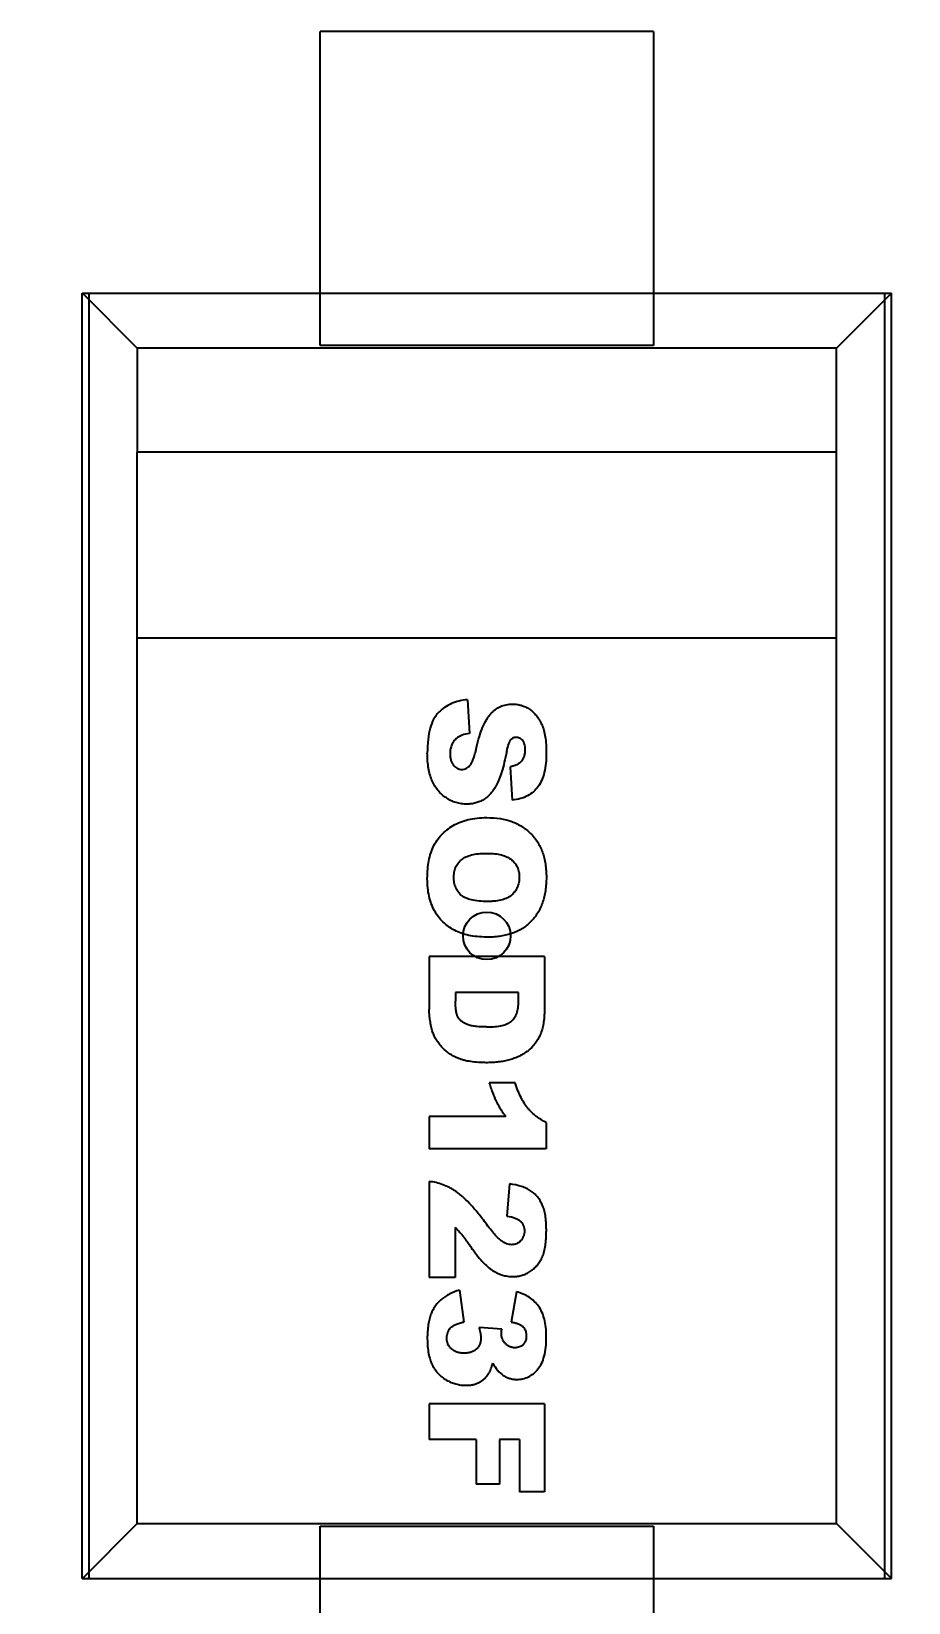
# Model space of a CAD drawing. Header units: millimetres. Extents: x -67 to 102, y -58 to 29.
# Drawn here: x 53.423 to 55.266, y -35.184 to -31.883 of the extents above; entities that cross this region are included whole.
import ezdxf

# ---------------------------------------------------------------- set-up
doc = ezdxf.new("R2010")
doc.units = ezdxf.units.MM
doc.header["$LTSCALE"] = 1.21
doc.header["$MEASUREMENT"] = 0
doc.header["$PDMODE"] = 3
doc.header["$PDSIZE"] = 0.3125
doc.layers.get('0').update_dxf_attribs({"linetype": 'CONTINUOUS'})
doc.layers.get('DEFPOINTS').update_dxf_attribs({"linetype": 'CONTINUOUS'})
doc.layers.add('Dim', color=3, linetype='CONTINUOUS', lineweight=25)
doc.styles.get("Standard").update_dxf_attribs({"font": 'txt', "width": 0.8})
doc.dimstyles.get("Standard").update_dxf_attribs({"dimtxt": 0.15625, "dimasz": 0.1875, "dimexe": 0.125, "dimexo": 0.0625, "dimgap": 0.09, "dimtad": 0, "dimtih": 1, "dimtoh": 1, "dimzin": 4, "dimdsep": 46, "dimtxsty": 'Standard', "dimblk": '_FILLED', "dimblk1": '_FILLED', "dimblk2": '_FILLED', "dimcen": 0.09, "dimazin": 1, "dimtp": 0.01, "dimtm": 0.01, "dimtfac": 1, "dimtofl": 0, "dimtmove": 0, "dimatfit": 3, "dimldrblk": '_FILLED', "dimfxl": 1, "dimtolj": 1, "dimtzin": 4, "dimarcsym": 0})

# ---------------------------------------------------------------- blocks, each defined once
blk = doc.blocks.new('_FILLED')
at = {"color": 0, "linetype": 'ByBlock'}
blk.add_solid([(0, 0), (-1, 0.1667), (-1, -0.1667)], dxfattribs=at)
blk = doc.blocks.new('*D46')
at = {"color": 0, "linetype": 'ByBlock', "lineweight": -2}
for p, q in [((46.8524, -34.0313), (46.8524, -55.0848)), ((77.3324, -34.0313), (77.3324, -55.0848)), ((46.8524, -54.9598), (58.9357, -54.9598)), ((77.3324, -54.9598), (65.2491, -54.9598))]:
    blk.add_line(p, q, dxfattribs=at)
at = {"layer": 'DEFPOINTS', "color": 0, "linetype": 'ByBlock'}
for p in [(46.8524, -33.9688), (77.3324, -33.9688)]:
    blk.add_point(p, dxfattribs=at)
at = {"color": 0, "linetype": 'ByBlock', "lineweight": -2, "xscale": 2, "yscale": 2, "zscale": 2, "rotation": 180}
blk.add_blockref('_FILLED', (46.8524, -54.9598), dxfattribs=at)
at = {"color": 0, "linetype": 'ByBlock', "lineweight": -2, "xscale": 2, "yscale": 2, "zscale": 2}
blk.add_blockref('_FILLED', (77.3324, -54.9598), dxfattribs=at)
at = {"color": 0, "linetype": 'ByBlock', "lineweight": -2, "insert": (62.0924, -54.9598), "char_height": 2, "attachment_point": 5}
blk.add_mtext('\\A1;30.48', dxfattribs=at)

msp = doc.modelspace()

# ---------------------------------------------------------------- linework, layer by layer
at = {"color": 6, "linetype": 'Continuous'}
for p, q in [((54.73, -31.8831), (54.03, -31.8831)), ((54.03, -32.5431), (54.03, -31.8831)), ((54.73, -31.8831), (54.73, -32.5431)), ((53.5301, -32.4331), (55.23, -32.4331)), ((53.5301, -35.1331), (53.5301, -32.4331)), ((53.6457, -32.5485), (53.5303, -32.4331)), ((53.5437, -32.4331), (53.5437, -35.1331)), ((55.1146, -32.5485), (55.23, -32.4331)), ((55.2164, -35.1331), (55.2164, -32.4331)), ((55.23, -35.1331), (55.23, -32.4331)), ((54.73, -32.5431), (54.03, -32.5431)), ((55.1146, -32.5485), (53.6457, -32.5485)), ((53.6457, -32.5485), (53.6457, -32.7668)), ((55.1146, -35.0176), (55.1146, -32.5485)), ((55.1146, -32.7668), (53.6451, -32.7668)), ((53.6451, -32.7668), (53.6451, -33.1578)), ((55.1146, -33.1578), (53.6451, -33.1578)), ((53.6457, -35.0176), (53.6457, -33.1578)), ((54.3393, -33.287), (54.3436, -33.358)), ((54.4288, -33.4279), (54.433, -33.4983)), ((54.501, -33.8268), (54.2589, -33.8268)), ((54.2589, -33.8268), (54.2589, -33.9379)), ((54.501, -33.8268), (54.501, -33.9379)), ((54.4466, -33.9018), (54.3142, -33.9018)), ((54.3142, -33.9018), (54.3142, -33.92)), ((54.4396, -34.0922), (54.3852, -34.0922)), ((54.4198, -34.1626), (54.2589, -34.1626)), ((54.2589, -34.1626), (54.2589, -34.2308)), ((54.505, -34.175), (54.505, -34.2308)), ((54.505, -34.2308), (54.2589, -34.2308)), ((54.2589, -34.2991), (54.2589, -34.5007)), ((54.4276, -34.3041), (54.4221, -34.3717)), ((54.3135, -34.3957), (54.3135, -34.5007)), ((54.3135, -34.5007), (54.2589, -34.5007)), ((54.3229, -34.5275), (54.3317, -34.5945)), ((54.4424, -34.5309), (54.4311, -34.5945)), ((54.4115, -34.6093), (54.3636, -34.6058)), ((54.501, -34.766), (54.2589, -34.766)), ((54.2589, -34.766), (54.2589, -34.8411)), ((54.501, -34.766), (54.501, -34.9513)), ((54.3578, -34.8411), (54.2589, -34.8411)), ((54.3578, -34.8411), (54.3578, -34.9353)), ((54.4488, -34.8411), (54.4068, -34.8411)), ((54.4068, -34.8411), (54.4068, -34.9353)), ((54.4488, -34.8411), (54.4488, -34.9513)), ((54.4068, -34.9353), (54.3578, -34.9353)), ((54.501, -34.9513), (54.4488, -34.9513)), ((53.5303, -35.1331), (53.6457, -35.0176)), ((53.6457, -35.0176), (55.1146, -35.0176)), ((55.23, -35.1331), (55.1146, -35.0176)), ((54.03, -35.0231), (54.73, -35.0231)), ((54.03, -35.6331), (54.03, -35.0231)), ((54.73, -35.0231), (54.73, -35.6331)), ((53.5301, -35.1331), (55.23, -35.1331))]:
    msp.add_line(p, q, dxfattribs=at)
at = {"color": 7, "linetype": 'Continuous'}
msp.add_circle((54.38, -33.7831), 0.05, dxfattribs=at)
at = {"color": 6, "linetype": 'Continuous'}
for points, knots in [([(54.3393, -33.287), (54.3332, -33.2875), (54.3215, -33.2894), (54.3055, -33.2948), (54.2935, -33.3015), (54.2848, -33.3082), (54.2786, -33.3137), (54.273, -33.3202), (54.2666, -33.3305), (54.2605, -33.3463), (54.256, -33.37), (54.255, -33.389), (54.255, -33.3993)], [0, 0, 0, 0, 0.125318, 0.250636, 0.375954, 0.438613, 0.501272, 0.563613, 0.625954, 0.750636, 0.875318, 1, 1, 1, 1]), ([(54.3585, -33.3872), (54.3621, -33.3708), (54.3685, -33.3498), (54.3776, -33.3314), (54.3833, -33.3226), (54.3877, -33.317), (54.3924, -33.3121), (54.3992, -33.3064), (54.4083, -33.301), (54.4186, -33.2977), (54.4274, -33.2964), (54.4335, -33.2961), (54.439, -33.2963), (54.445, -33.2969), (54.4525, -33.2986), (54.4611, -33.302), (54.4695, -33.3067), (54.4774, -33.3128), (54.4844, -33.3203), (54.4905, -33.329), (54.4957, -33.3391), (54.4999, -33.3508), (54.5039, -33.3693), (54.505, -33.3862), (54.505, -33.3988)], [0, 0, 0, 0, 0.126004, 0.189006, 0.220507, 0.252007, 0.283329, 0.314651, 0.377294, 0.439937, 0.471258, 0.50258, 0.523193, 0.543806, 0.585033, 0.62626, 0.667486, 0.708856, 0.750225, 0.791594, 0.832963, 0.874722, 0.916482, 1, 1, 1, 1]), ([(54.3436, -33.358), (54.3378, -33.3588), (54.3302, -33.3606), (54.3222, -33.364), (54.3162, -33.368), (54.3106, -33.3736), (54.306, -33.3812), (54.3038, -33.3886), (54.3029, -33.3951), (54.3027, -33.3999), (54.3028, -33.4043), (54.3033, -33.4091), (54.3044, -33.4147), (54.3067, -33.4204), (54.31, -33.4252), (54.3139, -33.4289), (54.3181, -33.4316), (54.3227, -33.4332), (54.3274, -33.4337), (54.3322, -33.4332), (54.3365, -33.4317), (54.3399, -33.4295), (54.3425, -33.4273), (54.3444, -33.4254), (54.3463, -33.4231), (54.3486, -33.4191), (54.3516, -33.4123), (54.3551, -33.4013), (54.3573, -33.3922), (54.3585, -33.3872)], [0, 0, 0, 0, 0.068143, 0.102214, 0.136286, 0.192542, 0.248798, 0.305055, 0.333183, 0.361311, 0.38217, 0.403029, 0.444747, 0.486465, 0.528184, 0.569236, 0.610289, 0.651342, 0.692395, 0.731445, 0.770495, 0.809545, 0.82907, 0.848595, 0.867521, 0.886446, 0.924298, 0.962149, 1, 1, 1, 1]), ([(54.4219, -33.3957), (54.4233, -33.3891), (54.4255, -33.3811), (54.4281, -33.3749), (54.4296, -33.3722), (54.4308, -33.3707), (54.4319, -33.3695), (54.4335, -33.368), (54.4356, -33.3666), (54.4382, -33.3656), (54.4415, -33.3653), (54.445, -33.3657), (54.4485, -33.367), (54.4517, -33.369), (54.4547, -33.3719), (54.4572, -33.3756), (54.4589, -33.38), (54.4597, -33.3844), (54.46, -33.3883), (54.4601, -33.3917), (54.46, -33.3954), (54.4596, -33.4002), (54.4584, -33.4057), (54.4561, -33.4114), (54.4518, -33.4179), (54.4438, -33.4241), (54.4343, -33.427), (54.4288, -33.4279)], [0, 0, 0, 0, 0.06184, 0.09276, 0.108221, 0.123681, 0.139196, 0.154711, 0.185741, 0.216772, 0.247802, 0.290469, 0.333135, 0.375802, 0.418469, 0.461135, 0.503802, 0.546469, 0.567802, 0.589136, 0.614815, 0.640494, 0.691852, 0.74321, 0.794568, 0.897284, 1, 1, 1, 1]), ([(54.4219, -33.3957), (54.4202, -33.4039), (54.4168, -33.4191), (54.4114, -33.4384), (54.4069, -33.4515), (54.4032, -33.4602), (54.4005, -33.4659), (54.3977, -33.4709), (54.3938, -33.4773), (54.3885, -33.4844), (54.3814, -33.4914), (54.3737, -33.4969), (54.3654, -33.5011), (54.3567, -33.5041), (54.3476, -33.506), (54.3392, -33.5065), (54.3321, -33.5062), (54.3246, -33.5054), (54.3154, -33.5034), (54.305, -33.4994), (54.2948, -33.4937), (54.2855, -33.4866), (54.2775, -33.4782), (54.2707, -33.4686), (54.265, -33.4578), (54.2605, -33.4455), (54.2563, -33.4271), (54.255, -33.411), (54.255, -33.3993)], [0, 0, 0, 0, 0.038211, 0.076422, 0.114632, 0.133738, 0.152843, 0.172122, 0.1914, 0.229958, 0.268515, 0.307072, 0.345205, 0.383338, 0.421471, 0.459604, 0.481926, 0.504248, 0.548891, 0.593535, 0.638178, 0.683208, 0.728237, 0.773267, 0.818296, 0.863722, 0.909148, 1, 1, 1, 1]), ([(54.505, -33.3988), (54.505, -33.4142), (54.5029, -33.4346), (54.4957, -33.4564), (54.4882, -33.4699), (54.4784, -33.4808), (54.4618, -33.4921), (54.4455, -33.4968), (54.433, -33.4983)], [0, 0, 0, 0, 0.250246, 0.375369, 0.500493, 0.625369, 0.750246, 1, 1, 1, 1]), ([(54.255, -33.6629), (54.255, -33.6493), (54.2566, -33.6305), (54.262, -33.609), (54.2676, -33.5947), (54.2751, -33.582), (54.2845, -33.5705), (54.2958, -33.5603), (54.3089, -33.5512), (54.3239, -33.5438), (54.3462, -33.5368), (54.3657, -33.5347), (54.3799, -33.5347)], [0, 0, 0, 0, 0.166314, 0.24947, 0.332627, 0.415784, 0.498941, 0.582098, 0.665255, 0.748941, 0.832627, 1, 1, 1, 1]), ([(54.3799, -33.5347), (54.3897, -33.5347), (54.4083, -33.5361), (54.433, -33.5423), (54.4508, -33.5509), (54.4635, -33.5599), (54.4722, -33.5676), (54.48, -33.5762), (54.4889, -33.5889), (54.4958, -33.6032), (54.5006, -33.6191), (54.5032, -33.6318), (54.5044, -33.6432), (54.505, -33.6526), (54.5051, -33.6599), (54.505, -33.6674), (54.5045, -33.677), (54.5032, -33.6885), (54.5007, -33.7015), (54.4959, -33.7176), (54.4892, -33.7321), (54.4804, -33.7447), (54.4728, -33.7533), (54.4642, -33.761), (54.4518, -33.7699), (54.4342, -33.7784), (54.414, -33.7835), (54.3962, -33.7855), (54.3858, -33.7859), (54.3801, -33.7858), (54.3793, -33.7858)], [0, 0, 0, 0, 0.06129, 0.122581, 0.183871, 0.214517, 0.245162, 0.275806, 0.306451, 0.367739, 0.398384, 0.429028, 0.459673, 0.474995, 0.490317, 0.506016, 0.521715, 0.553113, 0.584511, 0.615909, 0.678705, 0.710103, 0.741501, 0.773132, 0.804764, 0.868026, 0.931289, 0.962921, 0.994552, 1, 1, 1, 1]), ([(54.3793, -33.7858), (54.3657, -33.7857), (54.3471, -33.7838), (54.326, -33.778), (54.3118, -33.7717), (54.2992, -33.7638), (54.2841, -33.7512), (54.2719, -33.7353), (54.2631, -33.7162), (54.2569, -33.6949), (54.255, -33.6764), (54.255, -33.6629)], [0, 0, 0, 0, 0.163754, 0.245632, 0.327509, 0.41157, 0.495632, 0.663754, 0.747816, 0.831877, 1, 1, 1, 1]), ([(54.3796, -33.9745), (54.3747, -33.9745), (54.3656, -33.9743), (54.3541, -33.9733), (54.3462, -33.9719), (54.3409, -33.9704), (54.3374, -33.969), (54.3343, -33.9675), (54.3305, -33.9653), (54.3263, -33.9623), (54.3229, -33.9588), (54.3207, -33.9558), (54.3193, -33.9534), (54.318, -33.9508), (54.3166, -33.9466), (54.3153, -33.9404), (54.3144, -33.9312), (54.3142, -33.9239), (54.3142, -33.92)], [0, 0, 0, 0, 0.081801, 0.163602, 0.245403, 0.286304, 0.327204, 0.369039, 0.410874, 0.494544, 0.578214, 0.620049, 0.661884, 0.704149, 0.746413, 0.830942, 0.915471, 1, 1, 1, 1]), ([(54.3796, -33.9745), (54.386, -33.9745), (54.3978, -33.974), (54.4124, -33.9717), (54.4222, -33.9685), (54.4284, -33.9651), (54.4323, -33.9621), (54.4356, -33.9588), (54.4395, -33.9535), (54.4432, -33.9457), (54.4454, -33.9362), (54.4464, -33.9275), (54.4466, -33.9213), (54.4466, -33.9157), (54.4466, -33.9095), (54.4466, -33.9049), (54.4466, -33.9018)], [0, 0, 0, 0, 0.107908, 0.215817, 0.323725, 0.377679, 0.431633, 0.485587, 0.539541, 0.64745, 0.755358, 0.809312, 0.863266, 0.89745, 0.931633, 1, 1, 1, 1]), ([(54.501, -33.9379), (54.501, -33.9489), (54.4999, -33.9637), (54.4962, -33.9804), (54.4923, -33.9913), (54.4874, -34.0008), (54.4795, -34.0125), (54.4695, -34.0226), (54.4579, -34.0308), (54.4486, -34.036), (54.4385, -34.0403), (54.4278, -34.0437), (54.4165, -34.0464), (54.4049, -34.0482), (54.395, -34.0491), (54.387, -34.0495), (54.3796, -34.0496), (54.3713, -34.0494), (54.3594, -34.0489), (54.3459, -34.0475), (54.3343, -34.0452), (54.3261, -34.0428), (54.3205, -34.0407), (54.3153, -34.0384), (54.3086, -34.035), (54.3008, -34.0302), (54.2923, -34.0238), (54.2847, -34.0163), (54.278, -34.0082), (54.2726, -33.9999), (54.2691, -33.9928), (54.2668, -33.987), (54.2653, -33.982), (54.2639, -33.9764), (54.2621, -33.9685), (54.2604, -33.959), (54.2592, -33.9481), (54.2589, -33.9412), (54.2589, -33.9379)], [0, 0, 0, 0, 0.04475, 0.067126, 0.089501, 0.111748, 0.133994, 0.178487, 0.20113, 0.223772, 0.246414, 0.269056, 0.29193, 0.314803, 0.337677, 0.349114, 0.36055, 0.378602, 0.396655, 0.432759, 0.468863, 0.486915, 0.504968, 0.523194, 0.541421, 0.577873, 0.614326, 0.650779, 0.687511, 0.724243, 0.760976, 0.779342, 0.797708, 0.822987, 0.848267, 0.898827, 0.949387, 1, 1, 1, 1]), ([(54.3852, -34.0922), (54.3863, -34.0961), (54.3887, -34.1035), (54.3917, -34.1119), (54.3942, -34.1181), (54.3961, -34.1225), (54.3977, -34.1261), (54.3989, -34.1288), (54.3998, -34.1307), (54.4008, -34.1327), (54.4021, -34.1353), (54.4039, -34.1385), (54.4062, -34.1425), (54.4094, -34.1478), (54.4138, -34.1544), (54.4178, -34.1599), (54.4198, -34.1626)], [0, 0, 0, 0, 0.125382, 0.250764, 0.313455, 0.376146, 0.438837, 0.470182, 0.501528, 0.532682, 0.563837, 0.626146, 0.688455, 0.750764, 0.875382, 1, 1, 1, 1]), ([(54.505, -34.175), (54.5012, -34.1733), (54.4939, -34.1694), (54.4838, -34.1625), (54.4761, -34.1559), (54.4704, -34.15), (54.4664, -34.1455), (54.4625, -34.1405), (54.4576, -34.1333), (54.4518, -34.123), (54.4454, -34.1087), (54.4415, -34.0979), (54.4396, -34.0922)], [0, 0, 0, 0, 0.125471, 0.250942, 0.376413, 0.439149, 0.501884, 0.564149, 0.626413, 0.750942, 0.875471, 1, 1, 1, 1]), ([(54.3771, -34.3859), (54.3712, -34.3778), (54.3596, -34.363), (54.3435, -34.3446), (54.331, -34.3325), (54.3216, -34.3247), (54.3149, -34.3199), (54.3084, -34.3157), (54.2994, -34.3108), (54.2879, -34.3057), (54.2737, -34.3013), (54.2639, -34.2996), (54.2589, -34.2991)], [0, 0, 0, 0, 0.125, 0.25, 0.375, 0.4375, 0.5, 0.5625, 0.625, 0.75, 0.875, 1, 1, 1, 1]), ([(54.3921, -34.4861), (54.3989, -34.4904), (54.4092, -34.4953), (54.4235, -34.4984), (54.4343, -34.4992), (54.4447, -34.4985), (54.4544, -34.4964), (54.4635, -34.4929), (54.4722, -34.4879), (54.48, -34.4817), (54.4867, -34.4744), (54.4915, -34.4676), (54.4947, -34.4615), (54.4976, -34.4552), (54.5006, -34.4462), (54.5027, -34.4355), (54.5039, -34.426), (54.5046, -34.4184), (54.5049, -34.4116), (54.505, -34.4059), (54.5051, -34.4016), (54.505, -34.3973), (54.5049, -34.3919), (54.5046, -34.3854), (54.5039, -34.3781), (54.5027, -34.3689), (54.5009, -34.3606), (54.4986, -34.3533), (54.4965, -34.3483), (54.4943, -34.3437), (54.491, -34.3378), (54.4863, -34.3311), (54.4797, -34.3241), (54.4722, -34.3184), (54.4634, -34.3136), (54.4497, -34.3083), (54.4371, -34.3054), (54.4276, -34.3041)], [0, 0, 0, 0, 0.076661, 0.114992, 0.153323, 0.189154, 0.224984, 0.260815, 0.296646, 0.332477, 0.368308, 0.404139, 0.422054, 0.43997, 0.476336, 0.512702, 0.530885, 0.549068, 0.567251, 0.576343, 0.585434, 0.594093, 0.602752, 0.620069, 0.637386, 0.654703, 0.689338, 0.706655, 0.723972, 0.741191, 0.75841, 0.792848, 0.827286, 0.861724, 0.896293, 0.930862, 1, 1, 1, 1]), ([(54.4221, -34.3717), (54.4289, -34.3727), (54.4376, -34.3748), (54.4462, -34.3789), (54.451, -34.3826), (54.4545, -34.3868), (54.4571, -34.3917), (54.4584, -34.3963), (54.4589, -34.4003), (54.459, -34.4034), (54.4589, -34.4065), (54.4584, -34.4103), (54.4572, -34.4148), (54.4547, -34.4196), (54.4512, -34.424), (54.447, -34.4276), (54.4425, -34.4301), (54.4376, -34.4316), (54.4323, -34.4321), (54.427, -34.4316), (54.4216, -34.4301), (54.417, -34.4279), (54.4133, -34.4257), (54.4105, -34.4238), (54.4075, -34.4215), (54.4031, -34.4174), (54.3967, -34.4106), (54.3877, -34.3998), (54.3808, -34.3908), (54.3771, -34.3859)], [0, 0, 0, 0, 0.087997, 0.131996, 0.175994, 0.220012, 0.26403, 0.308049, 0.330058, 0.352067, 0.373245, 0.394424, 0.436781, 0.479138, 0.521495, 0.562588, 0.603681, 0.644774, 0.685867, 0.725134, 0.7644, 0.803667, 0.8233, 0.842933, 0.862567, 0.8822, 0.921467, 0.960733, 1, 1, 1, 1]), ([(54.3135, -34.3957), (54.315, -34.3972), (54.3179, -34.4002), (54.3218, -34.4044), (54.3247, -34.4077), (54.3268, -34.4101), (54.3282, -34.4118), (54.3296, -34.4136), (54.3321, -34.4167), (54.3357, -34.4217), (54.3403, -34.428), (54.344, -34.4332), (54.3462, -34.4364), (54.3484, -34.4395), (54.351, -34.4431), (54.3549, -34.4485), (54.3597, -34.4548), (54.3654, -34.4617), (54.3729, -34.47), (54.3819, -34.4787), (54.3888, -34.4839), (54.3921, -34.4861)], [0, 0, 0, 0, 0.067818, 0.135635, 0.203453, 0.237361, 0.27127, 0.305179, 0.339088, 0.406905, 0.474723, 0.508631, 0.525586, 0.54254, 0.571131, 0.599723, 0.656905, 0.714088, 0.77127, 0.885635, 1, 1, 1, 1]), ([(54.3229, -34.5275), (54.3153, -34.5296), (54.305, -34.5336), (54.2931, -34.5404), (54.2852, -34.5462), (54.2782, -34.5528), (54.2721, -34.5602), (54.2678, -34.5671), (54.2648, -34.5731), (54.2627, -34.5777), (54.2609, -34.5826), (54.2588, -34.5899), (54.256, -34.6041), (54.255, -34.6188), (54.255, -34.6298)], [0, 0, 0, 0, 0.166421, 0.249632, 0.332842, 0.416053, 0.499264, 0.582474, 0.62408, 0.665685, 0.707474, 0.749264, 0.832842, 1, 1, 1, 1]), ([(54.505, -34.6252), (54.505, -34.6114), (54.503, -34.593), (54.4962, -34.5733), (54.4891, -34.561), (54.4801, -34.5507), (54.4658, -34.5393), (54.4524, -34.5335), (54.4424, -34.5309)], [0, 0, 0, 0, 0.25, 0.375, 0.5, 0.625, 0.75, 1, 1, 1, 1]), ([(54.3636, -34.6058), (54.3643, -34.6081), (54.3654, -34.6125), (54.3666, -34.6183), (54.3672, -34.6226), (54.3674, -34.6256), (54.3675, -34.6276), (54.3675, -34.6295), (54.3673, -34.6319), (54.367, -34.6347), (54.3663, -34.6379), (54.3649, -34.642), (54.363, -34.6457), (54.3605, -34.649), (54.3583, -34.6512), (54.3559, -34.6533), (54.3523, -34.6556), (54.3482, -34.6574), (54.3437, -34.6587), (54.3401, -34.6594), (54.3369, -34.6597), (54.3343, -34.6599), (54.3322, -34.6599), (54.3302, -34.6599), (54.3275, -34.6597), (54.3243, -34.6594), (54.3207, -34.6587), (54.3162, -34.6574), (54.312, -34.6555), (54.3083, -34.653), (54.3057, -34.6509), (54.3034, -34.6485), (54.3007, -34.6452), (54.2987, -34.6416), (54.2973, -34.6377), (54.2965, -34.6347), (54.2961, -34.6315), (54.2959, -34.6282), (54.296, -34.6249), (54.2965, -34.6209), (54.2978, -34.6162), (54.2998, -34.6121), (54.3019, -34.609), (54.3036, -34.6069), (54.3057, -34.6048), (54.3091, -34.6023), (54.3143, -34.5994), (54.3221, -34.5966), (54.3283, -34.5951), (54.3317, -34.5945)], [0, 0, 0, 0, 0.020704, 0.041407, 0.062111, 0.072463, 0.082815, 0.092382, 0.10195, 0.121085, 0.14022, 0.159356, 0.197626, 0.216761, 0.235896, 0.2553, 0.274704, 0.313512, 0.332916, 0.35232, 0.371723, 0.381425, 0.391127, 0.400689, 0.41025, 0.429372, 0.448495, 0.467618, 0.505863, 0.524986, 0.544108, 0.563466, 0.582824, 0.62154, 0.640898, 0.660256, 0.679615, 0.698973, 0.717639, 0.736306, 0.773639, 0.810973, 0.829639, 0.848306, 0.867268, 0.886229, 0.924153, 0.962076, 1, 1, 1, 1]), ([(54.4311, -34.5945), (54.434, -34.5949), (54.4395, -34.596), (54.4464, -34.5982), (54.451, -34.6005), (54.454, -34.6027), (54.456, -34.6044), (54.4576, -34.6064), (54.4595, -34.6092), (54.461, -34.6122), (54.462, -34.6155), (54.4626, -34.6181), (54.4629, -34.6204), (54.463, -34.6223), (54.463, -34.6238), (54.463, -34.6252), (54.4629, -34.627), (54.4626, -34.6292), (54.4621, -34.6317), (54.4611, -34.6348), (54.4597, -34.6376), (54.4579, -34.6401), (54.4564, -34.6419), (54.4547, -34.6435), (54.4522, -34.6453), (54.4488, -34.647), (54.4449, -34.648), (54.4415, -34.6484), (54.4388, -34.6485), (54.436, -34.6484), (54.4333, -34.6479), (54.4307, -34.6472), (54.4282, -34.6463), (54.4257, -34.6451), (54.4234, -34.6436), (54.4211, -34.6418), (54.419, -34.6398), (54.417, -34.6375), (54.4147, -34.6344), (54.413, -34.6309), (54.4118, -34.6272), (54.4111, -34.6243), (54.4108, -34.6217), (54.4107, -34.6196), (54.4106, -34.6183), (54.4107, -34.6172), (54.4107, -34.616), (54.4109, -34.6143), (54.4111, -34.612), (54.4113, -34.6102), (54.4115, -34.6093)], [0, 0, 0, 0, 0.040018, 0.080035, 0.120053, 0.140062, 0.160071, 0.180102, 0.200133, 0.240195, 0.260226, 0.280257, 0.300288, 0.310304, 0.320319, 0.329926, 0.339533, 0.358746, 0.37796, 0.397173, 0.4356, 0.454814, 0.474027, 0.493603, 0.513179, 0.55233, 0.591482, 0.611057, 0.630633, 0.651079, 0.671525, 0.691971, 0.712416, 0.732862, 0.753308, 0.773754, 0.794199, 0.814933, 0.835667, 0.877134, 0.897868, 0.918601, 0.939335, 0.949702, 0.960069, 0.96506, 0.970051, 0.980034, 0.990017, 1, 1, 1, 1]), ([(54.255, -34.6298), (54.255, -34.641), (54.2564, -34.6563), (54.2607, -34.6736), (54.2653, -34.6847), (54.2711, -34.6945), (54.278, -34.7031), (54.2846, -34.7093), (54.2905, -34.7136), (54.2953, -34.7165), (54.3002, -34.719), (54.3067, -34.722), (54.3151, -34.7248), (54.3236, -34.7266), (54.3305, -34.7273), (54.3354, -34.7274), (54.3399, -34.7273), (54.3453, -34.7269), (54.3515, -34.7259), (54.3585, -34.7239), (54.3648, -34.7209), (54.3706, -34.7172), (54.3759, -34.7129), (54.3798, -34.7087), (54.3826, -34.705), (54.3846, -34.7019), (54.3865, -34.6981), (54.3893, -34.6915), (54.3912, -34.6853), (54.3924, -34.6805)], [0, 0, 0, 0, 0.098589, 0.147884, 0.197179, 0.246245, 0.295312, 0.344378, 0.368911, 0.393445, 0.417848, 0.44225, 0.491056, 0.539862, 0.564265, 0.588668, 0.608302, 0.627937, 0.667206, 0.706475, 0.745744, 0.785013, 0.824282, 0.863551, 0.883186, 0.90282, 0.927115, 0.95141, 1, 1, 1, 1]), ([(54.3924, -34.6805), (54.3956, -34.6863), (54.4024, -34.6964), (54.4123, -34.7053), (54.4211, -34.7103), (54.428, -34.713), (54.4341, -34.7143), (54.4391, -34.7149), (54.4439, -34.715), (54.4496, -34.7147), (54.4579, -34.7134), (54.4676, -34.7101), (54.4763, -34.7045), (54.4828, -34.6988), (54.4874, -34.6938), (54.4916, -34.6882), (54.4963, -34.6795), (54.501, -34.6666), (54.5043, -34.6478), (54.505, -34.6331), (54.505, -34.6252)], [0, 0, 0, 0, 0.094723, 0.189446, 0.235782, 0.282118, 0.328453, 0.351621, 0.374789, 0.413996, 0.453203, 0.531617, 0.610031, 0.649238, 0.688445, 0.72739, 0.766334, 0.844223, 0.922111, 1, 1, 1, 1])]:
    msp.add_open_spline(points, degree=3, knots=knots, dxfattribs=at)
at = {"color": 7, "linetype": 'Continuous'}
for points, knots in [([(54.3824, -33.7109), (54.3756, -33.7109), (54.3632, -33.7104), (54.3475, -33.7079), (54.3371, -33.7045), (54.3304, -33.7009), (54.3261, -33.6978), (54.3225, -33.6943), (54.3194, -33.6905), (54.3167, -33.6863), (54.3145, -33.6818), (54.3128, -33.677), (54.3115, -33.6718), (54.3109, -33.6672), (54.3107, -33.6634), (54.3106, -33.6604), (54.3107, -33.6575), (54.3109, -33.6537), (54.3115, -33.6492), (54.3127, -33.6441), (54.315, -33.6377), (54.3184, -33.6319), (54.3227, -33.6268), (54.3265, -33.6233), (54.3308, -33.6201), (54.3375, -33.6164), (54.3474, -33.6129), (54.3618, -33.6103), (54.3732, -33.6098), (54.3792, -33.6098)], [0, 0, 0, 0, 0.063337, 0.126675, 0.190013, 0.221682, 0.253351, 0.285081, 0.316811, 0.348541, 0.380271, 0.412001, 0.443732, 0.475462, 0.491327, 0.507192, 0.522581, 0.53797, 0.568749, 0.599527, 0.630305, 0.691862, 0.72264, 0.753418, 0.784241, 0.815064, 0.876709, 0.938355, 1, 1, 1, 1]), ([(54.3792, -33.6098), (54.3854, -33.6098), (54.3968, -33.6104), (54.4114, -33.6129), (54.4213, -33.6165), (54.428, -33.6202), (54.4323, -33.6234), (54.436, -33.627), (54.4404, -33.632), (54.4437, -33.6377), (54.446, -33.6439), (54.4473, -33.6489), (54.4479, -33.6533), (54.4481, -33.6569), (54.4482, -33.6598), (54.4481, -33.6627), (54.4479, -33.6664), (54.4473, -33.671), (54.446, -33.6761), (54.4437, -33.6825), (54.4404, -33.6884), (54.4362, -33.6935), (54.4325, -33.6972), (54.4283, -33.7004), (54.4218, -33.7042), (54.4124, -33.7078), (54.401, -33.7099), (54.3907, -33.7108), (54.3852, -33.7109), (54.3824, -33.7109)], [0, 0, 0, 0, 0.061888, 0.123775, 0.185663, 0.216607, 0.247551, 0.277999, 0.308447, 0.369343, 0.399791, 0.430239, 0.460687, 0.475911, 0.491135, 0.507007, 0.522879, 0.554622, 0.586366, 0.61811, 0.681597, 0.713341, 0.745084, 0.776949, 0.808813, 0.872542, 0.936271, 0.968136, 1, 1, 1, 1])]:
    msp.add_open_spline(points, degree=3, knots=knots, dxfattribs=at)

# ---------------------------------------------------------------- dimensions: what is measured, and where the dimension line sits
at = {"layer": 'Dim'}
dim = msp.add_linear_dim(base=(77.3324, -54.9598), p1=(46.8524, -33.9688), p2=(77.3324, -33.9688), dimstyle='Standard', override={"dimtxt": 2, "dimasz": 2, "dimtih": 0, "dimtoh": 0, "dimzin": 0, "dimcen": 0.198, "dimadec": 0, "dimazin": 0, "dimtp": 0, "dimtm": 0, "dimtdec": 4, "dimtzin": 0}, dxfattribs=at)
dim.commit()
dim.dimension.update_dxf_attribs({"geometry": '*D46', "text_midpoint": (62.0924, -54.9598)})

doc.saveas('drawing.dxf')
